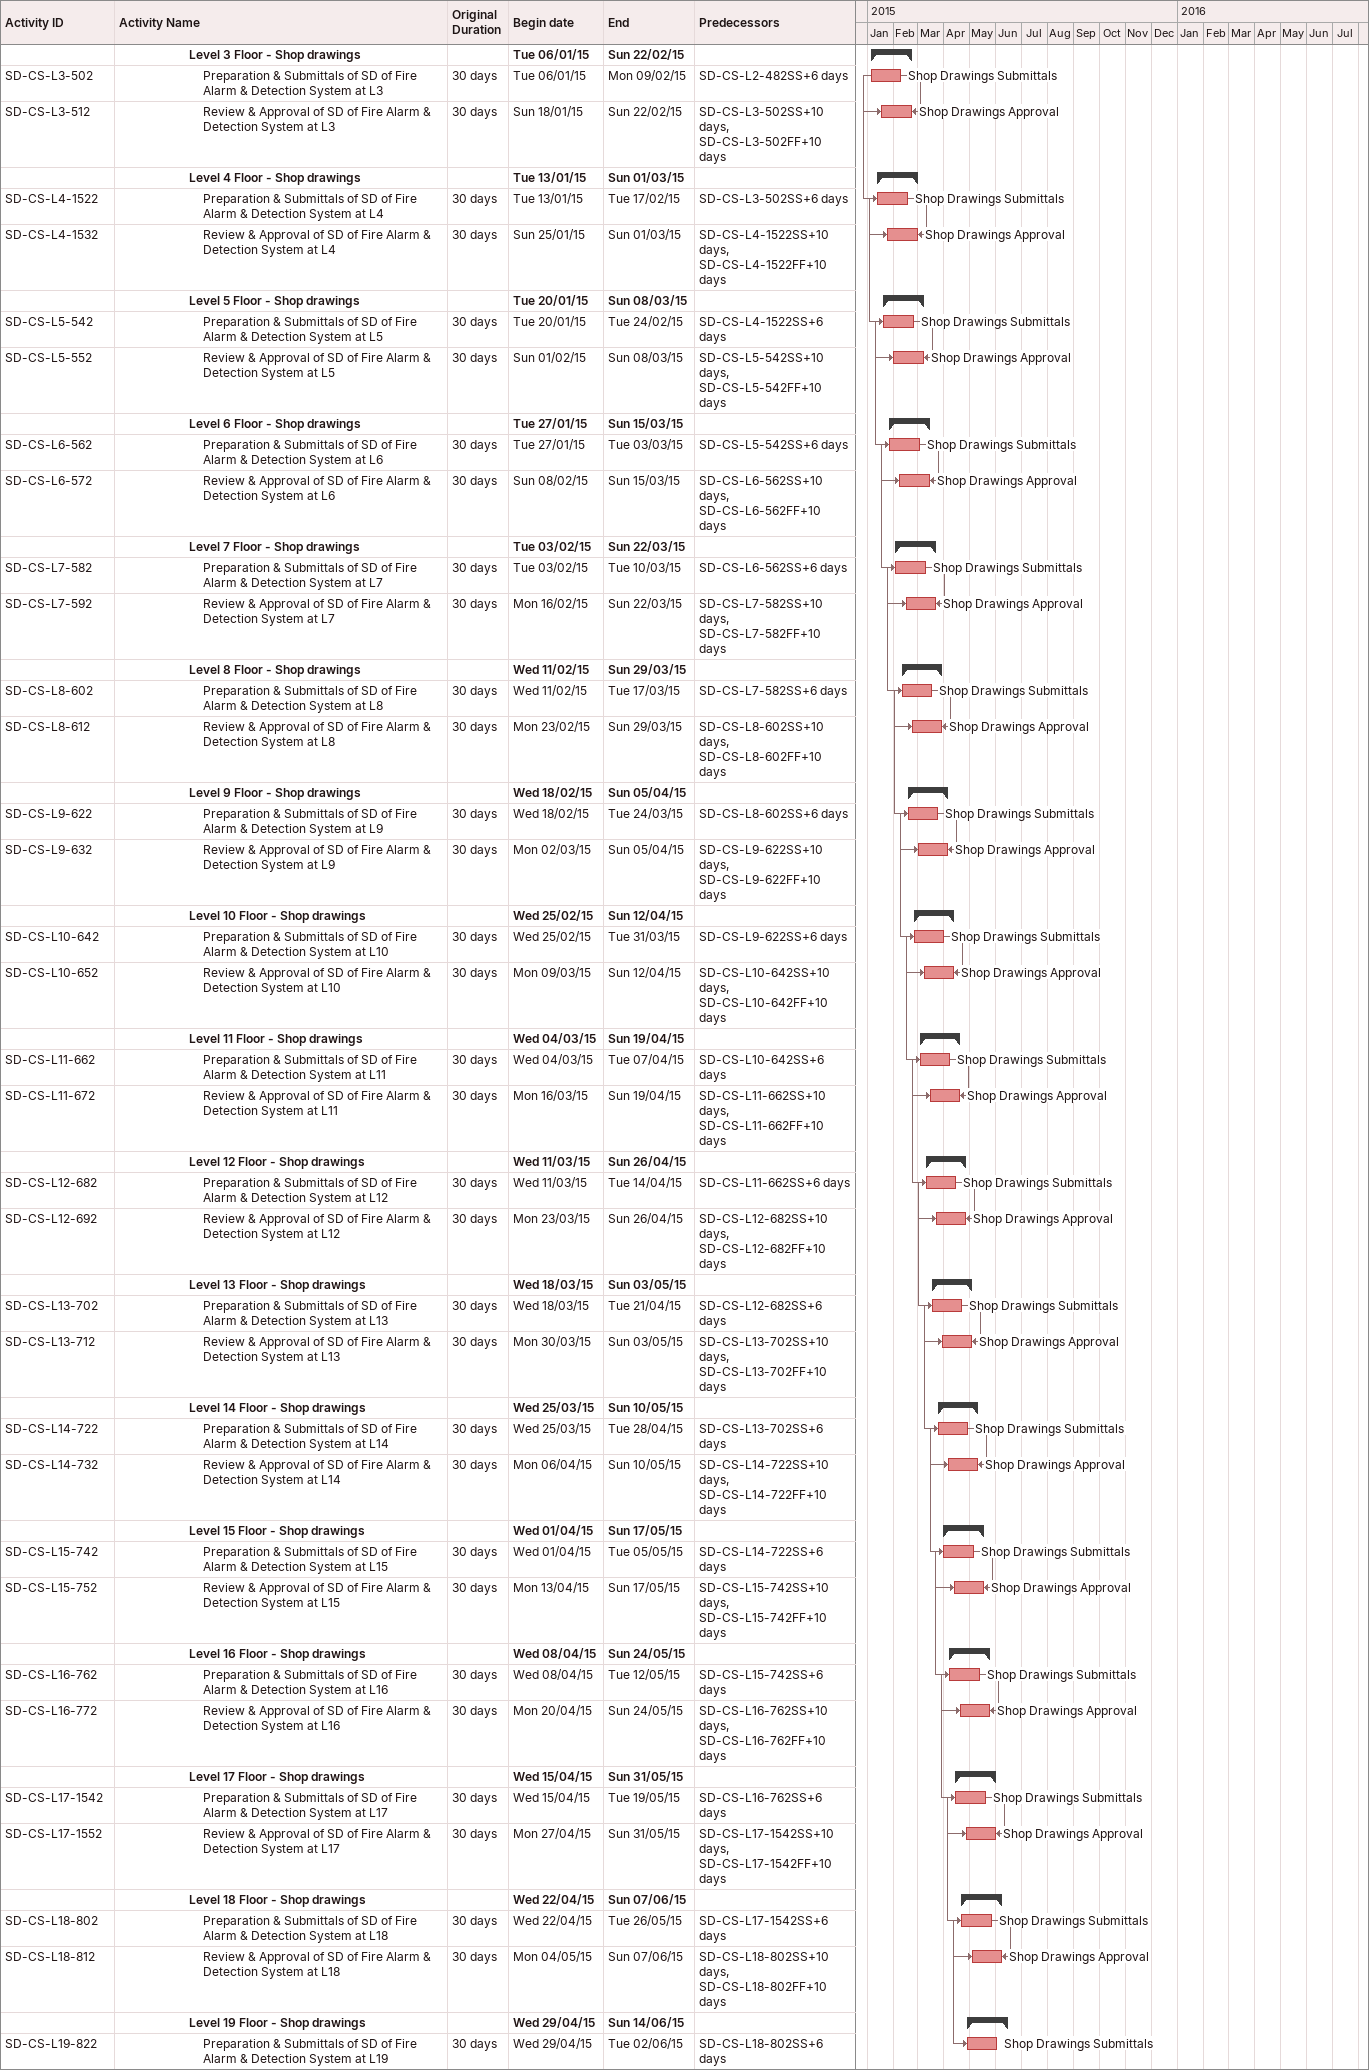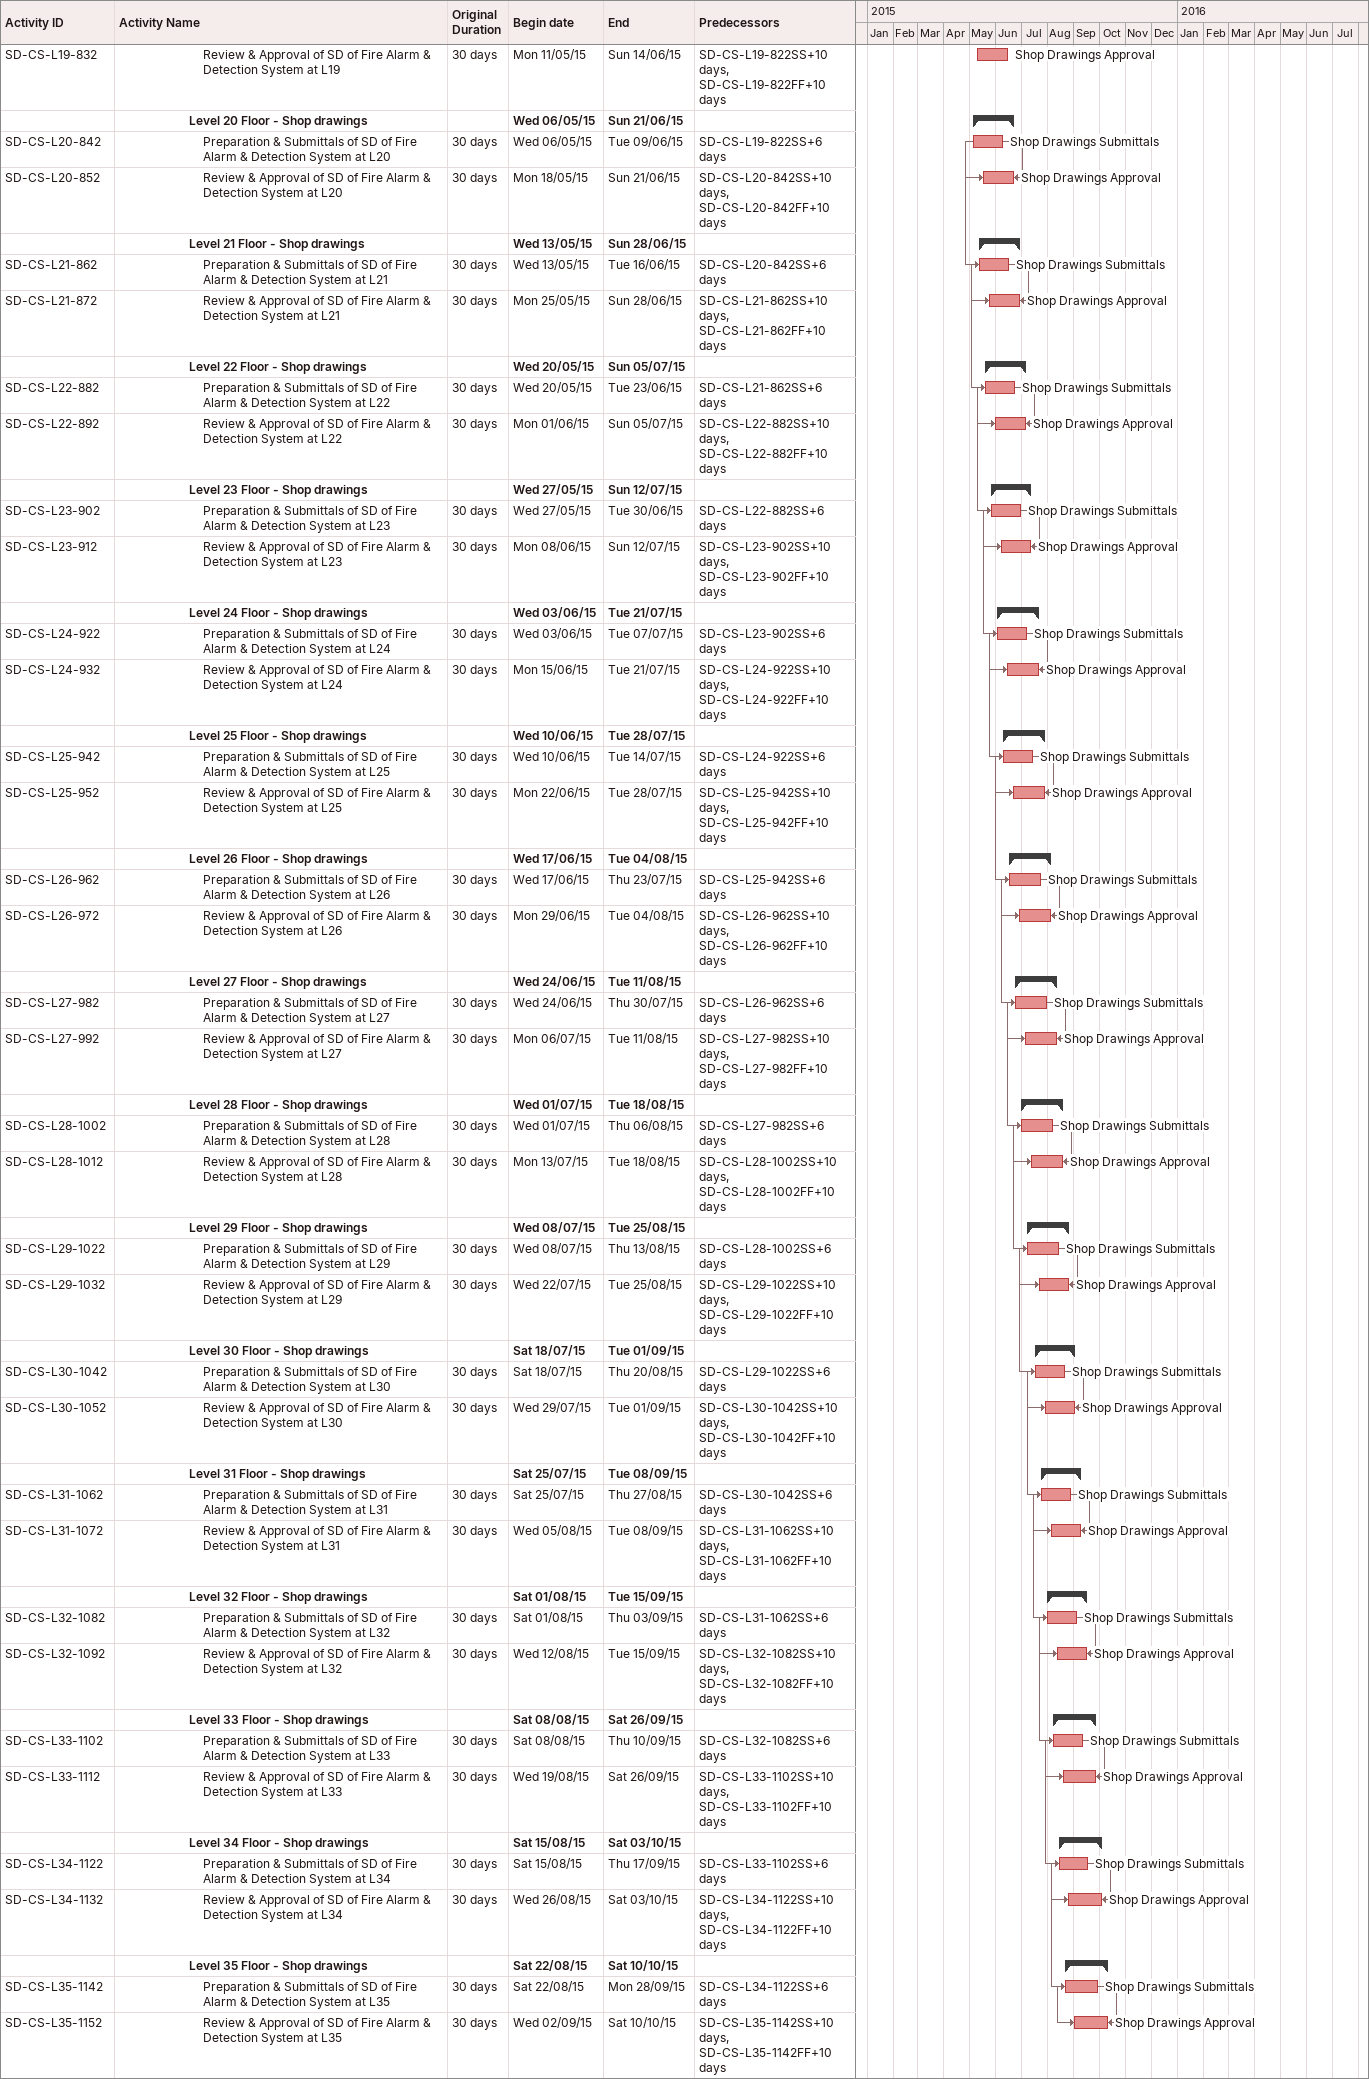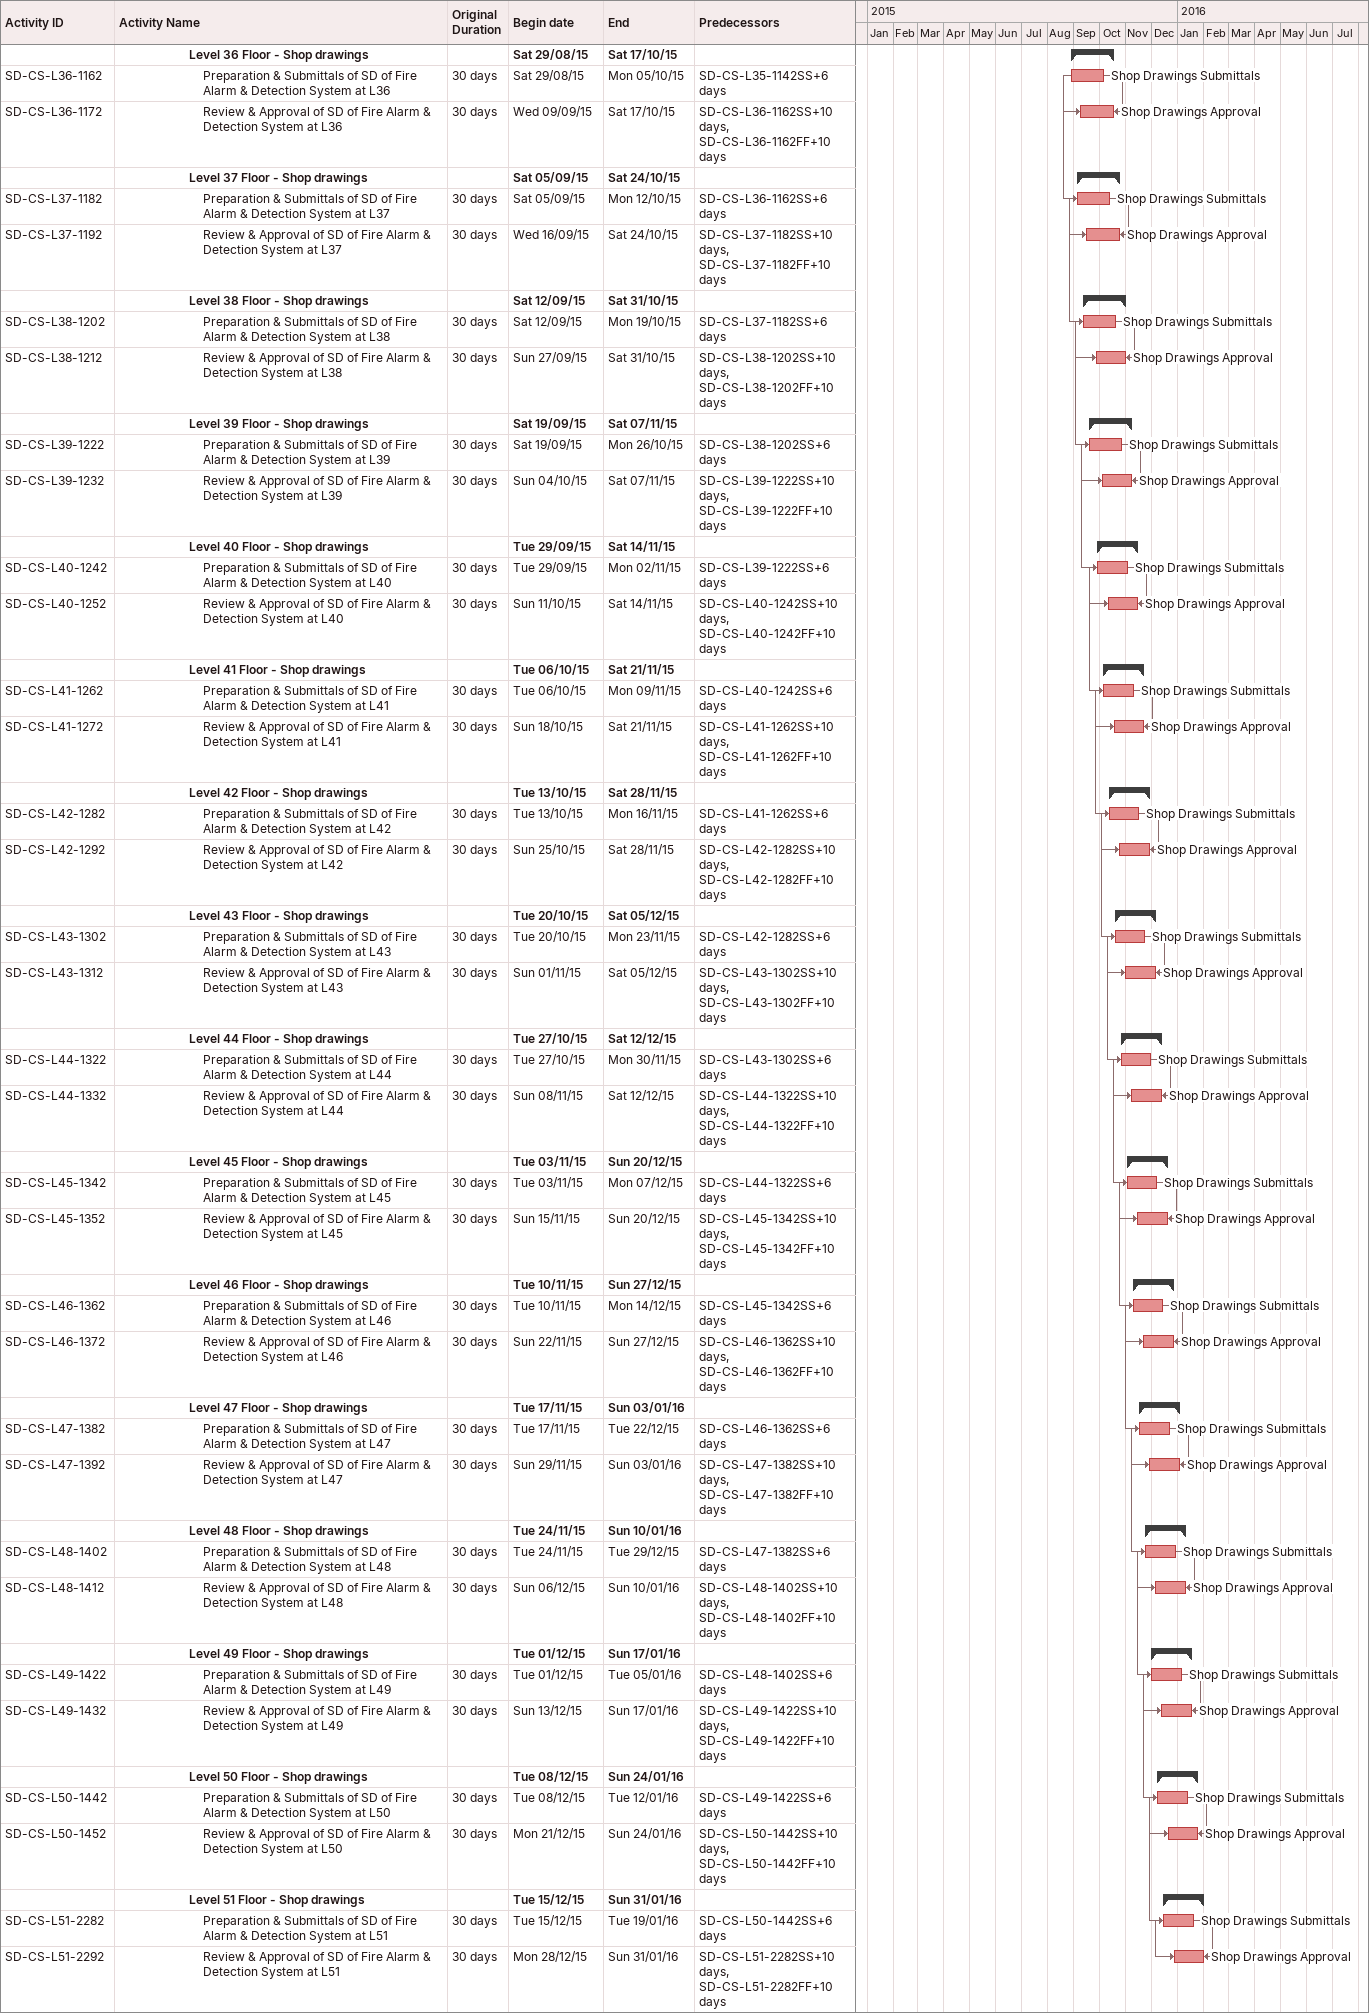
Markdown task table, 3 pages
| ID | Level | Task | Original duration | Start | Finish | Predecessors | Resources |
|---|---|---|---|---|---|---|---|
|  | 6 | **Level 3 Floor - Shop drawings** |  | 2015-01-06 | 2015-02-22 |  |  |
| SD-CS-L3-502 | 7 | Preparation & Submittals of SD of Fire Alarm & Detection System at L3 | 30d | 2015-01-06 | 2015-02-09 | SD-CS-L2-482SS+6d | Shop Drawings Submittals |
| SD-CS-L3-512 | 7 | Review & Approval of SD of Fire Alarm & Detection System at L3 | 30d | 2015-01-18 | 2015-02-22 | SD-CS-L3-502SS+10d, SD-CS-L3-502FF+10d | Shop Drawings Approval |
|  | 6 | **Level 4 Floor - Shop drawings** |  | 2015-01-13 | 2015-03-01 |  |  |
| SD-CS-L4-1522 | 7 | Preparation & Submittals of SD of Fire Alarm & Detection System at L4 | 30d | 2015-01-13 | 2015-02-17 | SD-CS-L3-502SS+6d | Shop Drawings Submittals |
| SD-CS-L4-1532 | 7 | Review & Approval of SD of Fire Alarm & Detection System at L4 | 30d | 2015-01-25 | 2015-03-01 | SD-CS-L4-1522SS+10d, SD-CS-L4-1522FF+10d | Shop Drawings Approval |
|  | 6 | **Level 5 Floor - Shop drawings** |  | 2015-01-20 | 2015-03-08 |  |  |
| SD-CS-L5-542 | 7 | Preparation & Submittals of SD of Fire Alarm & Detection System at L5 | 30d | 2015-01-20 | 2015-02-24 | SD-CS-L4-1522SS+6d | Shop Drawings Submittals |
| SD-CS-L5-552 | 7 | Review & Approval of SD of Fire Alarm & Detection System at L5 | 30d | 2015-02-01 | 2015-03-08 | SD-CS-L5-542SS+10d, SD-CS-L5-542FF+10d | Shop Drawings Approval |
|  | 6 | **Level 6 Floor - Shop drawings** |  | 2015-01-27 | 2015-03-15 |  |  |
| SD-CS-L6-562 | 7 | Preparation & Submittals of SD of Fire Alarm & Detection System at L6 | 30d | 2015-01-27 | 2015-03-03 | SD-CS-L5-542SS+6d | Shop Drawings Submittals |
| SD-CS-L6-572 | 7 | Review & Approval of SD of Fire Alarm & Detection System at L6 | 30d | 2015-02-08 | 2015-03-15 | SD-CS-L6-562SS+10d, SD-CS-L6-562FF+10d | Shop Drawings Approval |
|  | 6 | **Level 7 Floor - Shop drawings** |  | 2015-02-03 | 2015-03-22 |  |  |
| SD-CS-L7-582 | 7 | Preparation & Submittals of SD of Fire Alarm & Detection System at L7 | 30d | 2015-02-03 | 2015-03-10 | SD-CS-L6-562SS+6d | Shop Drawings Submittals |
| SD-CS-L7-592 | 7 | Review & Approval of SD of Fire Alarm & Detection System at L7 | 30d | 2015-02-16 | 2015-03-22 | SD-CS-L7-582SS+10d, SD-CS-L7-582FF+10d | Shop Drawings Approval |
|  | 6 | **Level 8 Floor - Shop drawings** |  | 2015-02-11 | 2015-03-29 |  |  |
| SD-CS-L8-602 | 7 | Preparation & Submittals of SD of Fire Alarm & Detection System at L8 | 30d | 2015-02-11 | 2015-03-17 | SD-CS-L7-582SS+6d | Shop Drawings Submittals |
| SD-CS-L8-612 | 7 | Review & Approval of SD of Fire Alarm & Detection System at L8 | 30d | 2015-02-23 | 2015-03-29 | SD-CS-L8-602SS+10d, SD-CS-L8-602FF+10d | Shop Drawings Approval |
|  | 6 | **Level 9 Floor - Shop drawings** |  | 2015-02-18 | 2015-04-05 |  |  |
| SD-CS-L9-622 | 7 | Preparation & Submittals of SD of Fire Alarm & Detection System at L9 | 30d | 2015-02-18 | 2015-03-24 | SD-CS-L8-602SS+6d | Shop Drawings Submittals |
| SD-CS-L9-632 | 7 | Review & Approval of SD of Fire Alarm & Detection System at L9 | 30d | 2015-03-02 | 2015-04-05 | SD-CS-L9-622SS+10d, SD-CS-L9-622FF+10d | Shop Drawings Approval |
|  | 6 | **Level 10 Floor - Shop drawings** |  | 2015-02-25 | 2015-04-12 |  |  |
| SD-CS-L10-642 | 7 | Preparation & Submittals of SD of Fire Alarm & Detection System at L10 | 30d | 2015-02-25 | 2015-03-31 | SD-CS-L9-622SS+6d | Shop Drawings Submittals |
| SD-CS-L10-652 | 7 | Review & Approval of SD of Fire Alarm & Detection System at L10 | 30d | 2015-03-09 | 2015-04-12 | SD-CS-L10-642SS+10d, SD-CS-L10-642FF+10d | Shop Drawings Approval |
|  | 6 | **Level 11 Floor - Shop drawings** |  | 2015-03-04 | 2015-04-19 |  |  |
| SD-CS-L11-662 | 7 | Preparation & Submittals of SD of Fire Alarm & Detection System at L11 | 30d | 2015-03-04 | 2015-04-07 | SD-CS-L10-642SS+6d | Shop Drawings Submittals |
| SD-CS-L11-672 | 7 | Review & Approval of SD of Fire Alarm & Detection System at L11 | 30d | 2015-03-16 | 2015-04-19 | SD-CS-L11-662SS+10d, SD-CS-L11-662FF+10d | Shop Drawings Approval |
|  | 6 | **Level 12 Floor - Shop drawings** |  | 2015-03-11 | 2015-04-26 |  |  |
| SD-CS-L12-682 | 7 | Preparation & Submittals of SD of Fire Alarm & Detection System at L12 | 30d | 2015-03-11 | 2015-04-14 | SD-CS-L11-662SS+6d | Shop Drawings Submittals |
| SD-CS-L12-692 | 7 | Review & Approval of SD of Fire Alarm & Detection System at L12 | 30d | 2015-03-23 | 2015-04-26 | SD-CS-L12-682SS+10d, SD-CS-L12-682FF+10d | Shop Drawings Approval |
|  | 6 | **Level 13 Floor - Shop drawings** |  | 2015-03-18 | 2015-05-03 |  |  |
| SD-CS-L13-702 | 7 | Preparation & Submittals of SD of Fire Alarm & Detection System at L13 | 30d | 2015-03-18 | 2015-04-21 | SD-CS-L12-682SS+6d | Shop Drawings Submittals |
| SD-CS-L13-712 | 7 | Review & Approval of SD of Fire Alarm & Detection System at L13 | 30d | 2015-03-30 | 2015-05-03 | SD-CS-L13-702SS+10d, SD-CS-L13-702FF+10d | Shop Drawings Approval |
|  | 6 | **Level 14 Floor - Shop drawings** |  | 2015-03-25 | 2015-05-10 |  |  |
| SD-CS-L14-722 | 7 | Preparation & Submittals of SD of Fire Alarm & Detection System at L14 | 30d | 2015-03-25 | 2015-04-28 | SD-CS-L13-702SS+6d | Shop Drawings Submittals |
| SD-CS-L14-732 | 7 | Review & Approval of SD of Fire Alarm & Detection System at L14 | 30d | 2015-04-06 | 2015-05-10 | SD-CS-L14-722SS+10d, SD-CS-L14-722FF+10d | Shop Drawings Approval |
|  | 6 | **Level 15 Floor - Shop drawings** |  | 2015-04-01 | 2015-05-17 |  |  |
| SD-CS-L15-742 | 7 | Preparation & Submittals of SD of Fire Alarm & Detection System at L15 | 30d | 2015-04-01 | 2015-05-05 | SD-CS-L14-722SS+6d | Shop Drawings Submittals |
| SD-CS-L15-752 | 7 | Review & Approval of SD of Fire Alarm & Detection System at L15 | 30d | 2015-04-13 | 2015-05-17 | SD-CS-L15-742SS+10d, SD-CS-L15-742FF+10d | Shop Drawings Approval |
|  | 6 | **Level 16 Floor - Shop drawings** |  | 2015-04-08 | 2015-05-24 |  |  |
| SD-CS-L16-762 | 7 | Preparation & Submittals of SD of Fire Alarm & Detection System at L16 | 30d | 2015-04-08 | 2015-05-12 | SD-CS-L15-742SS+6d | Shop Drawings Submittals |
| SD-CS-L16-772 | 7 | Review & Approval of SD of Fire Alarm & Detection System at L16 | 30d | 2015-04-20 | 2015-05-24 | SD-CS-L16-762SS+10d, SD-CS-L16-762FF+10d | Shop Drawings Approval |
|  | 6 | **Level 17 Floor - Shop drawings** |  | 2015-04-15 | 2015-05-31 |  |  |
| SD-CS-L17-1542 | 7 | Preparation & Submittals of SD of Fire Alarm & Detection System at L17 | 30d | 2015-04-15 | 2015-05-19 | SD-CS-L16-762SS+6d | Shop Drawings Submittals |
| SD-CS-L17-1552 | 7 | Review & Approval of SD of Fire Alarm & Detection System at L17 | 30d | 2015-04-27 | 2015-05-31 | SD-CS-L17-1542SS+10d, SD-CS-L17-1542FF+10d | Shop Drawings Approval |
|  | 6 | **Level 18 Floor - Shop drawings** |  | 2015-04-22 | 2015-06-07 |  |  |
| SD-CS-L18-802 | 7 | Preparation & Submittals of SD of Fire Alarm & Detection System at L18 | 30d | 2015-04-22 | 2015-05-26 | SD-CS-L17-1542SS+6d | Shop Drawings Submittals |
| SD-CS-L18-812 | 7 | Review & Approval of SD of Fire Alarm & Detection System at L18 | 30d | 2015-05-04 | 2015-06-07 | SD-CS-L18-802SS+10d, SD-CS-L18-802FF+10d | Shop Drawings Approval |
|  | 6 | **Level 19 Floor - Shop drawings** |  | 2015-04-29 | 2015-06-14 |  |  |
| SD-CS-L19-822 | 7 | Preparation & Submittals of SD of Fire Alarm & Detection System at L19 | 30d | 2015-04-29 | 2015-06-02 | SD-CS-L18-802SS+6d | Shop Drawings Submittals |
| SD-CS-L19-832 | 7 | Review & Approval of SD of Fire Alarm & Detection System at L19 | 30d | 2015-05-11 | 2015-06-14 | SD-CS-L19-822SS+10d, SD-CS-L19-822FF+10d | Shop Drawings Approval |
|  | 6 | **Level 20 Floor - Shop drawings** |  | 2015-05-06 | 2015-06-21 |  |  |
| SD-CS-L20-842 | 7 | Preparation & Submittals of SD of Fire Alarm & Detection System at L20 | 30d | 2015-05-06 | 2015-06-09 | SD-CS-L19-822SS+6d | Shop Drawings Submittals |
| SD-CS-L20-852 | 7 | Review & Approval of SD of Fire Alarm & Detection System at L20 | 30d | 2015-05-18 | 2015-06-21 | SD-CS-L20-842SS+10d, SD-CS-L20-842FF+10d | Shop Drawings Approval |
|  | 6 | **Level 21 Floor - Shop drawings** |  | 2015-05-13 | 2015-06-28 |  |  |
| SD-CS-L21-862 | 7 | Preparation & Submittals of SD of Fire Alarm & Detection System at L21 | 30d | 2015-05-13 | 2015-06-16 | SD-CS-L20-842SS+6d | Shop Drawings Submittals |
| SD-CS-L21-872 | 7 | Review & Approval of SD of Fire Alarm & Detection System at L21 | 30d | 2015-05-25 | 2015-06-28 | SD-CS-L21-862SS+10d, SD-CS-L21-862FF+10d | Shop Drawings Approval |
|  | 6 | **Level 22 Floor - Shop drawings** |  | 2015-05-20 | 2015-07-05 |  |  |
| SD-CS-L22-882 | 7 | Preparation & Submittals of SD of Fire Alarm & Detection System at L22 | 30d | 2015-05-20 | 2015-06-23 | SD-CS-L21-862SS+6d | Shop Drawings Submittals |
| SD-CS-L22-892 | 7 | Review & Approval of SD of Fire Alarm & Detection System at L22 | 30d | 2015-06-01 | 2015-07-05 | SD-CS-L22-882SS+10d, SD-CS-L22-882FF+10d | Shop Drawings Approval |
|  | 6 | **Level 23 Floor - Shop drawings** |  | 2015-05-27 | 2015-07-12 |  |  |
| SD-CS-L23-902 | 7 | Preparation & Submittals of SD of Fire Alarm & Detection System at L23 | 30d | 2015-05-27 | 2015-06-30 | SD-CS-L22-882SS+6d | Shop Drawings Submittals |
| SD-CS-L23-912 | 7 | Review & Approval of SD of Fire Alarm & Detection System at L23 | 30d | 2015-06-08 | 2015-07-12 | SD-CS-L23-902SS+10d, SD-CS-L23-902FF+10d | Shop Drawings Approval |
|  | 6 | **Level 24 Floor - Shop drawings** |  | 2015-06-03 | 2015-07-21 |  |  |
| SD-CS-L24-922 | 7 | Preparation & Submittals of SD of Fire Alarm & Detection System at L24 | 30d | 2015-06-03 | 2015-07-07 | SD-CS-L23-902SS+6d | Shop Drawings Submittals |
| SD-CS-L24-932 | 7 | Review & Approval of SD of Fire Alarm & Detection System at L24 | 30d | 2015-06-15 | 2015-07-21 | SD-CS-L24-922SS+10d, SD-CS-L24-922FF+10d | Shop Drawings Approval |
|  | 6 | **Level 25 Floor - Shop drawings** |  | 2015-06-10 | 2015-07-28 |  |  |
| SD-CS-L25-942 | 7 | Preparation & Submittals of SD of Fire Alarm & Detection System at L25 | 30d | 2015-06-10 | 2015-07-14 | SD-CS-L24-922SS+6d | Shop Drawings Submittals |
| SD-CS-L25-952 | 7 | Review & Approval of SD of Fire Alarm & Detection System at L25 | 30d | 2015-06-22 | 2015-07-28 | SD-CS-L25-942SS+10d, SD-CS-L25-942FF+10d | Shop Drawings Approval |
|  | 6 | **Level 26 Floor - Shop drawings** |  | 2015-06-17 | 2015-08-04 |  |  |
| SD-CS-L26-962 | 7 | Preparation & Submittals of SD of Fire Alarm & Detection System at L26 | 30d | 2015-06-17 | 2015-07-23 | SD-CS-L25-942SS+6d | Shop Drawings Submittals |
| SD-CS-L26-972 | 7 | Review & Approval of SD of Fire Alarm & Detection System at L26 | 30d | 2015-06-29 | 2015-08-04 | SD-CS-L26-962SS+10d, SD-CS-L26-962FF+10d | Shop Drawings Approval |
|  | 6 | **Level 27 Floor - Shop drawings** |  | 2015-06-24 | 2015-08-11 |  |  |
| SD-CS-L27-982 | 7 | Preparation & Submittals of SD of Fire Alarm & Detection System at L27 | 30d | 2015-06-24 | 2015-07-30 | SD-CS-L26-962SS+6d | Shop Drawings Submittals |
| SD-CS-L27-992 | 7 | Review & Approval of SD of Fire Alarm & Detection System at L27 | 30d | 2015-07-06 | 2015-08-11 | SD-CS-L27-982SS+10d, SD-CS-L27-982FF+10d | Shop Drawings Approval |
|  | 6 | **Level 28 Floor - Shop drawings** |  | 2015-07-01 | 2015-08-18 |  |  |
| SD-CS-L28-1002 | 7 | Preparation & Submittals of SD of Fire Alarm & Detection System at L28 | 30d | 2015-07-01 | 2015-08-06 | SD-CS-L27-982SS+6d | Shop Drawings Submittals |
| SD-CS-L28-1012 | 7 | Review & Approval of SD of Fire Alarm & Detection System at L28 | 30d | 2015-07-13 | 2015-08-18 | SD-CS-L28-1002SS+10d, SD-CS-L28-1002FF+10d | Shop Drawings Approval |
|  | 6 | **Level 29 Floor - Shop drawings** |  | 2015-07-08 | 2015-08-25 |  |  |
| SD-CS-L29-1022 | 7 | Preparation & Submittals of SD of Fire Alarm & Detection System at L29 | 30d | 2015-07-08 | 2015-08-13 | SD-CS-L28-1002SS+6d | Shop Drawings Submittals |
| SD-CS-L29-1032 | 7 | Review & Approval of SD of Fire Alarm & Detection System at L29 | 30d | 2015-07-22 | 2015-08-25 | SD-CS-L29-1022SS+10d, SD-CS-L29-1022FF+10d | Shop Drawings Approval |
|  | 6 | **Level 30 Floor - Shop drawings** |  | 2015-07-18 | 2015-09-01 |  |  |
| SD-CS-L30-1042 | 7 | Preparation & Submittals of SD of Fire Alarm & Detection System at L30 | 30d | 2015-07-18 | 2015-08-20 | SD-CS-L29-1022SS+6d | Shop Drawings Submittals |
| SD-CS-L30-1052 | 7 | Review & Approval of SD of Fire Alarm & Detection System at L30 | 30d | 2015-07-29 | 2015-09-01 | SD-CS-L30-1042SS+10d, SD-CS-L30-1042FF+10d | Shop Drawings Approval |
|  | 6 | **Level 31 Floor - Shop drawings** |  | 2015-07-25 | 2015-09-08 |  |  |
| SD-CS-L31-1062 | 7 | Preparation & Submittals of SD of Fire Alarm & Detection System at L31 | 30d | 2015-07-25 | 2015-08-27 | SD-CS-L30-1042SS+6d | Shop Drawings Submittals |
| SD-CS-L31-1072 | 7 | Review & Approval of SD of Fire Alarm & Detection System at L31 | 30d | 2015-08-05 | 2015-09-08 | SD-CS-L31-1062SS+10d, SD-CS-L31-1062FF+10d | Shop Drawings Approval |
|  | 6 | **Level 32 Floor - Shop drawings** |  | 2015-08-01 | 2015-09-15 |  |  |
| SD-CS-L32-1082 | 7 | Preparation & Submittals of SD of Fire Alarm & Detection System at L32 | 30d | 2015-08-01 | 2015-09-03 | SD-CS-L31-1062SS+6d | Shop Drawings Submittals |
| SD-CS-L32-1092 | 7 | Review & Approval of SD of Fire Alarm & Detection System at L32 | 30d | 2015-08-12 | 2015-09-15 | SD-CS-L32-1082SS+10d, SD-CS-L32-1082FF+10d | Shop Drawings Approval |
|  | 6 | **Level 33 Floor - Shop drawings** |  | 2015-08-08 | 2015-09-26 |  |  |
| SD-CS-L33-1102 | 7 | Preparation & Submittals of SD of Fire Alarm & Detection System at L33 | 30d | 2015-08-08 | 2015-09-10 | SD-CS-L32-1082SS+6d | Shop Drawings Submittals |
| SD-CS-L33-1112 | 7 | Review & Approval of SD of Fire Alarm & Detection System at L33 | 30d | 2015-08-19 | 2015-09-26 | SD-CS-L33-1102SS+10d, SD-CS-L33-1102FF+10d | Shop Drawings Approval |
|  | 6 | **Level 34 Floor - Shop drawings** |  | 2015-08-15 | 2015-10-03 |  |  |
| SD-CS-L34-1122 | 7 | Preparation & Submittals of SD of Fire Alarm & Detection System at L34 | 30d | 2015-08-15 | 2015-09-17 | SD-CS-L33-1102SS+6d | Shop Drawings Submittals |
| SD-CS-L34-1132 | 7 | Review & Approval of SD of Fire Alarm & Detection System at L34 | 30d | 2015-08-26 | 2015-10-03 | SD-CS-L34-1122SS+10d, SD-CS-L34-1122FF+10d | Shop Drawings Approval |
|  | 6 | **Level 35 Floor - Shop drawings** |  | 2015-08-22 | 2015-10-10 |  |  |
| SD-CS-L35-1142 | 7 | Preparation & Submittals of SD of Fire Alarm & Detection System at L35 | 30d | 2015-08-22 | 2015-09-28 | SD-CS-L34-1122SS+6d | Shop Drawings Submittals |
| SD-CS-L35-1152 | 7 | Review & Approval of SD of Fire Alarm & Detection System at L35 | 30d | 2015-09-02 | 2015-10-10 | SD-CS-L35-1142SS+10d, SD-CS-L35-1142FF+10d | Shop Drawings Approval |
|  | 6 | **Level 36 Floor - Shop drawings** |  | 2015-08-29 | 2015-10-17 |  |  |
| SD-CS-L36-1162 | 7 | Preparation & Submittals of SD of Fire Alarm & Detection System at L36 | 30d | 2015-08-29 | 2015-10-05 | SD-CS-L35-1142SS+6d | Shop Drawings Submittals |
| SD-CS-L36-1172 | 7 | Review & Approval of SD of Fire Alarm & Detection System at L36 | 30d | 2015-09-09 | 2015-10-17 | SD-CS-L36-1162SS+10d, SD-CS-L36-1162FF+10d | Shop Drawings Approval |
|  | 6 | **Level 37 Floor - Shop drawings** |  | 2015-09-05 | 2015-10-24 |  |  |
| SD-CS-L37-1182 | 7 | Preparation & Submittals of SD of Fire Alarm & Detection System at L37 | 30d | 2015-09-05 | 2015-10-12 | SD-CS-L36-1162SS+6d | Shop Drawings Submittals |
| SD-CS-L37-1192 | 7 | Review & Approval of SD of Fire Alarm & Detection System at L37 | 30d | 2015-09-16 | 2015-10-24 | SD-CS-L37-1182SS+10d, SD-CS-L37-1182FF+10d | Shop Drawings Approval |
|  | 6 | **Level 38 Floor - Shop drawings** |  | 2015-09-12 | 2015-10-31 |  |  |
| SD-CS-L38-1202 | 7 | Preparation & Submittals of SD of Fire Alarm & Detection System at L38 | 30d | 2015-09-12 | 2015-10-19 | SD-CS-L37-1182SS+6d | Shop Drawings Submittals |
| SD-CS-L38-1212 | 7 | Review & Approval of SD of Fire Alarm & Detection System at L38 | 30d | 2015-09-27 | 2015-10-31 | SD-CS-L38-1202SS+10d, SD-CS-L38-1202FF+10d | Shop Drawings Approval |
|  | 6 | **Level 39 Floor - Shop drawings** |  | 2015-09-19 | 2015-11-07 |  |  |
| SD-CS-L39-1222 | 7 | Preparation & Submittals of SD of Fire Alarm & Detection System at L39 | 30d | 2015-09-19 | 2015-10-26 | SD-CS-L38-1202SS+6d | Shop Drawings Submittals |
| SD-CS-L39-1232 | 7 | Review & Approval of SD of Fire Alarm & Detection System at L39 | 30d | 2015-10-04 | 2015-11-07 | SD-CS-L39-1222SS+10d, SD-CS-L39-1222FF+10d | Shop Drawings Approval |
|  | 6 | **Level 40 Floor - Shop drawings** |  | 2015-09-29 | 2015-11-14 |  |  |
| SD-CS-L40-1242 | 7 | Preparation & Submittals of SD of Fire Alarm & Detection System at L40 | 30d | 2015-09-29 | 2015-11-02 | SD-CS-L39-1222SS+6d | Shop Drawings Submittals |
| SD-CS-L40-1252 | 7 | Review & Approval of SD of Fire Alarm & Detection System at L40 | 30d | 2015-10-11 | 2015-11-14 | SD-CS-L40-1242SS+10d, SD-CS-L40-1242FF+10d | Shop Drawings Approval |
|  | 6 | **Level 41 Floor - Shop drawings** |  | 2015-10-06 | 2015-11-21 |  |  |
| SD-CS-L41-1262 | 7 | Preparation & Submittals of SD of Fire Alarm & Detection System at L41 | 30d | 2015-10-06 | 2015-11-09 | SD-CS-L40-1242SS+6d | Shop Drawings Submittals |
| SD-CS-L41-1272 | 7 | Review & Approval of SD of Fire Alarm & Detection System at L41 | 30d | 2015-10-18 | 2015-11-21 | SD-CS-L41-1262SS+10d, SD-CS-L41-1262FF+10d | Shop Drawings Approval |
|  | 6 | **Level 42 Floor - Shop drawings** |  | 2015-10-13 | 2015-11-28 |  |  |
| SD-CS-L42-1282 | 7 | Preparation & Submittals of SD of Fire Alarm & Detection System at L42 | 30d | 2015-10-13 | 2015-11-16 | SD-CS-L41-1262SS+6d | Shop Drawings Submittals |
| SD-CS-L42-1292 | 7 | Review & Approval of SD of Fire Alarm & Detection System at L42 | 30d | 2015-10-25 | 2015-11-28 | SD-CS-L42-1282SS+10d, SD-CS-L42-1282FF+10d | Shop Drawings Approval |
|  | 6 | **Level 43 Floor - Shop drawings** |  | 2015-10-20 | 2015-12-05 |  |  |
| SD-CS-L43-1302 | 7 | Preparation & Submittals of SD of Fire Alarm & Detection System at L43 | 30d | 2015-10-20 | 2015-11-23 | SD-CS-L42-1282SS+6d | Shop Drawings Submittals |
| SD-CS-L43-1312 | 7 | Review & Approval of SD of Fire Alarm & Detection System at L43 | 30d | 2015-11-01 | 2015-12-05 | SD-CS-L43-1302SS+10d, SD-CS-L43-1302FF+10d | Shop Drawings Approval |
|  | 6 | **Level 44 Floor - Shop drawings** |  | 2015-10-27 | 2015-12-12 |  |  |
| SD-CS-L44-1322 | 7 | Preparation & Submittals of SD of Fire Alarm & Detection System at L44 | 30d | 2015-10-27 | 2015-11-30 | SD-CS-L43-1302SS+6d | Shop Drawings Submittals |
| SD-CS-L44-1332 | 7 | Review & Approval of SD of Fire Alarm & Detection System at L44 | 30d | 2015-11-08 | 2015-12-12 | SD-CS-L44-1322SS+10d, SD-CS-L44-1322FF+10d | Shop Drawings Approval |
|  | 6 | **Level 45 Floor - Shop drawings** |  | 2015-11-03 | 2015-12-20 |  |  |
| SD-CS-L45-1342 | 7 | Preparation & Submittals of SD of Fire Alarm & Detection System at L45 | 30d | 2015-11-03 | 2015-12-07 | SD-CS-L44-1322SS+6d | Shop Drawings Submittals |
| SD-CS-L45-1352 | 7 | Review & Approval of SD of Fire Alarm & Detection System at L45 | 30d | 2015-11-15 | 2015-12-20 | SD-CS-L45-1342SS+10d, SD-CS-L45-1342FF+10d | Shop Drawings Approval |
|  | 6 | **Level 46 Floor - Shop drawings** |  | 2015-11-10 | 2015-12-27 |  |  |
| SD-CS-L46-1362 | 7 | Preparation & Submittals of SD of Fire Alarm & Detection System at L46 | 30d | 2015-11-10 | 2015-12-14 | SD-CS-L45-1342SS+6d | Shop Drawings Submittals |
| SD-CS-L46-1372 | 7 | Review & Approval of SD of Fire Alarm & Detection System at L46 | 30d | 2015-11-22 | 2015-12-27 | SD-CS-L46-1362SS+10d, SD-CS-L46-1362FF+10d | Shop Drawings Approval |
|  | 6 | **Level 47 Floor - Shop drawings** |  | 2015-11-17 | 2016-01-03 |  |  |
| SD-CS-L47-1382 | 7 | Preparation & Submittals of SD of Fire Alarm & Detection System at L47 | 30d | 2015-11-17 | 2015-12-22 | SD-CS-L46-1362SS+6d | Shop Drawings Submittals |
| SD-CS-L47-1392 | 7 | Review & Approval of SD of Fire Alarm & Detection System at L47 | 30d | 2015-11-29 | 2016-01-03 | SD-CS-L47-1382SS+10d, SD-CS-L47-1382FF+10d | Shop Drawings Approval |
|  | 6 | **Level 48 Floor - Shop drawings** |  | 2015-11-24 | 2016-01-10 |  |  |
| SD-CS-L48-1402 | 7 | Preparation & Submittals of SD of Fire Alarm & Detection System at L48 | 30d | 2015-11-24 | 2015-12-29 | SD-CS-L47-1382SS+6d | Shop Drawings Submittals |
| SD-CS-L48-1412 | 7 | Review & Approval of SD of Fire Alarm & Detection System at L48 | 30d | 2015-12-06 | 2016-01-10 | SD-CS-L48-1402SS+10d, SD-CS-L48-1402FF+10d | Shop Drawings Approval |
|  | 6 | **Level 49 Floor - Shop drawings** |  | 2015-12-01 | 2016-01-17 |  |  |
| SD-CS-L49-1422 | 7 | Preparation & Submittals of SD of Fire Alarm & Detection System at L49 | 30d | 2015-12-01 | 2016-01-05 | SD-CS-L48-1402SS+6d | Shop Drawings Submittals |
| SD-CS-L49-1432 | 7 | Review & Approval of SD of Fire Alarm & Detection System at L49 | 30d | 2015-12-13 | 2016-01-17 | SD-CS-L49-1422SS+10d, SD-CS-L49-1422FF+10d | Shop Drawings Approval |
|  | 6 | **Level 50 Floor - Shop drawings** |  | 2015-12-08 | 2016-01-24 |  |  |
| SD-CS-L50-1442 | 7 | Preparation & Submittals of SD of Fire Alarm & Detection System at L50 | 30d | 2015-12-08 | 2016-01-12 | SD-CS-L49-1422SS+6d | Shop Drawings Submittals |
| SD-CS-L50-1452 | 7 | Review & Approval of SD of Fire Alarm & Detection System at L50 | 30d | 2015-12-21 | 2016-01-24 | SD-CS-L50-1442SS+10d, SD-CS-L50-1442FF+10d | Shop Drawings Approval |
|  | 6 | **Level 51 Floor - Shop drawings** |  | 2015-12-15 | 2016-01-31 |  |  |
| SD-CS-L51-2282 | 7 | Preparation & Submittals of SD of Fire Alarm & Detection System at L51 | 30d | 2015-12-15 | 2016-01-19 | SD-CS-L50-1442SS+6d | Shop Drawings Submittals |
| SD-CS-L51-2292 | 7 | Review & Approval of SD of Fire Alarm & Detection System at L51 | 30d | 2015-12-28 | 2016-01-31 | SD-CS-L51-2282SS+10d, SD-CS-L51-2282FF+10d | Shop Drawings Approval |
